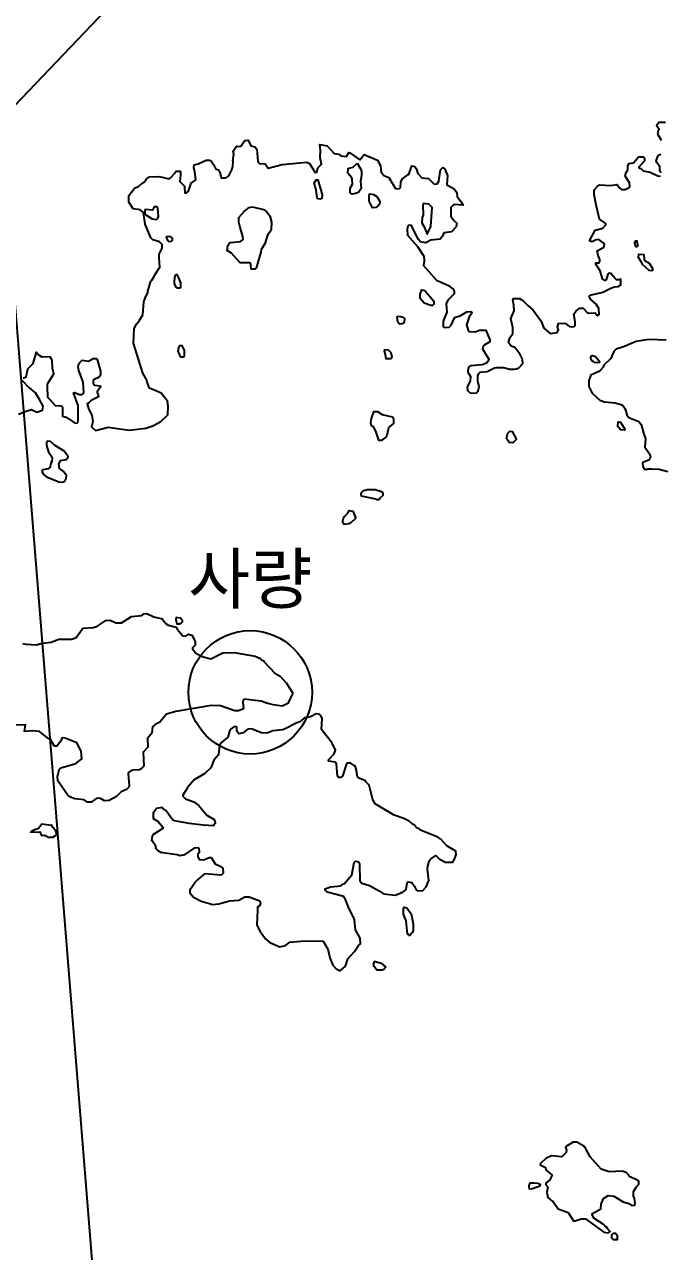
# Model space of a CAD drawing. Header units: millimetres. Extents: x -954552 to 1497340, y -301250 to 736091.
# Drawn here: x 307207 to 320072, y 139135 to 163973 of the extents above; entities that cross this region are included whole.
import ezdxf
from ezdxf.enums import TextEntityAlignment as Align

# ---------------------------------------------------------------- set-up
doc = ezdxf.new("R2010")
doc.units = ezdxf.units.MM
for name, color, linetype in [('2121', 7, 'Continuous'), ('2122', 7, 'Continuous'), ('AWS', 4, 'Continuous'), ('AWS명', 2, 'Continuous'), ('티센', 6, 'Continuous')]:
    doc.layers.add(name, color=color, linetype=linetype)
doc.styles.get("Standard").update_dxf_attribs({"font": ''})
doc.styles.get('Standard').set_extended_font_data('Gulim')

msp = doc.modelspace()

# ---------------------------------------------------------------- linework, layer by layer
at = {"layer": '2121', "color": 7}
for points in [[(320096, 161628), (320020, 161752), (320033, 161834), (320045, 161846), (319995, 161927), (320039, 161996), (320176, 161997)], [(307179, 156816), (307236, 156842), (307273, 157004), (307378, 157111), (307447, 157341), (307490, 157285), (307553, 157249), (307716, 157250), (307760, 157181), (307767, 157000), (307779, 156975), (307792, 156893), (307667, 156694), (307661, 156643), (307668, 156431), (307721, 156385), (307825, 156263), (307950, 156257), (307975, 156230), (307976, 156045), (308051, 156026), (308214, 155908), (308270, 155902), (308283, 155914), (308288, 155958), (308293, 156258), (308199, 156520), (308224, 156524), (308224, 156524), (308312, 156483), (308375, 156484), (308405, 156515), (308392, 156733), (308304, 156970), (308291, 157051), (308303, 157102), (308316, 157127), (308372, 157177), (308503, 157159), (308597, 157209), (308659, 157212), (308678, 157190), (308741, 156953), (308741, 156873), (308717, 156831), (308618, 156785), (308598, 156759), (308598, 156715), (308623, 156672), (308736, 156662), (308742, 156653), (308742, 156635), (308674, 156541), (308674, 156516), (308687, 156513), (308705, 156435), (308556, 156365), (308498, 156305), (308474, 156297), (308474, 156297), (308503, 156200), (308571, 156057), (308588, 155939), (308563, 155830), (308645, 155757), (308645, 155757), (308895, 155823), (309320, 155762), (309663, 155800), (309804, 155847), (309963, 155939), (310106, 156073), (310115, 156250), (310098, 156350), (309972, 156510), (309910, 156539), (309736, 156613), (309685, 156732), (309678, 156771), (309597, 156912), (309414, 157524), (309426, 157818), (309472, 157906), (309526, 157973), (309599, 158099), (309623, 158356), (309654, 158456), (309704, 158543), (309704, 158575), (309759, 158775), (309784, 158800), (309829, 158870), (309842, 158908), (309946, 159063), (309928, 159251), (309933, 159326), (309994, 159444), (309994, 159519), (309938, 159576), (309800, 159612), (309763, 159656), (309649, 159930), (309616, 160166), (309549, 160224), (309405, 160245), (309317, 160378), (309317, 160378), (309316, 160510), (309390, 160605), (309434, 160658), (309516, 160704), (309584, 160765), (309630, 160790), (309675, 160852), (309737, 160888), (309917, 160895), (309991, 160886), (310102, 160857), (310146, 160857), (310258, 160976), (310277, 161007), (310352, 161004), (310364, 160989), (310363, 160928), (310347, 160795), (310447, 160695), (310440, 160676), (310447, 160564), (310478, 160561), (310522, 160602), (310578, 160759), (310671, 160827), (310651, 160996), (310633, 161070), (310639, 161133), (310720, 161155), (310882, 161225), (310951, 161228), (310951, 161228), (310992, 161201), (311032, 161142), (311076, 161047), (311133, 161032), (311158, 160991), (311183, 160872), (311277, 160870), (311321, 160895), (311355, 160935), (311401, 161030), (311420, 161098), (311428, 161207), (311422, 161216), (311438, 161348), (311425, 161411), (311494, 161514), (311521, 161505), (311581, 161514), (311660, 161622), (311730, 161634), (311787, 161518), (311868, 161494), (311906, 161450), (311926, 161206), (311939, 161185), (311963, 161157), (312076, 161151), (312132, 161063), (312419, 161139), (312919, 161185), (312970, 161160), (312970, 161160), (313088, 160979), (313120, 160982), (313138, 161073), (313213, 161148), (313187, 161273), (313193, 161432), (313179, 161546), (313330, 161517), (313468, 161361), (313562, 161350), (313606, 161312), (313718, 161303), (313768, 161381), (313786, 161378), (313991, 161231), (314077, 161344), (314346, 161224), (314406, 161114), (314419, 160977), (314476, 160915), (314576, 160878), (314708, 160653), (314721, 160650), (314795, 160654), (314814, 160673), (314819, 160779), (314844, 160842), (314969, 160936), (314982, 160936), (315043, 161111), (315100, 161102), (315100, 161102), (315131, 161061), (315163, 160955), (315244, 160868), (315381, 160856), (315488, 160750), (315513, 160740), (315557, 160750), (315588, 160800), (315625, 161031), (315669, 161076), (315711, 161047), (315762, 160920), (315751, 160725), (315901, 160645), (315951, 160576), (315958, 160495), (316036, 160393), (316079, 160315), (315890, 160327), (315833, 160270), (315834, 160095), (315891, 160008), (315953, 159952), (315941, 159877), (315841, 159777), (315692, 159757), (315661, 159687), (315617, 159626), (315424, 159606), (315324, 159556), (315217, 159575), (315217, 159575), (315167, 159627), (315035, 159908), (314978, 159911), (314960, 159892), (314948, 159830), (314954, 159711), (315155, 159481), (315287, 159281), (315291, 159181), (315275, 159094), (315544, 158801), (315782, 158689), (315858, 158627), (315870, 158627), (315896, 158577), (315896, 158521), (315771, 158395), (315734, 158321), (315747, 158152), (315679, 157970), (315679, 157858), (315698, 157839), (315798, 157849), (315835, 157886), (315903, 158033), (315922, 158052), (316022, 158078), (316153, 158156), (316228, 158163), (316253, 158141), (316253, 158128), (316253, 158128), (316203, 158053), (316147, 157897), (316179, 157788), (316204, 157760), (316326, 157751), (316410, 157789), (316536, 157789), (316619, 157591), (316623, 157548), (316506, 157479), (316487, 157461), (316474, 157407), (316600, 157199), (316594, 157167), (316551, 157121), (316463, 157086), (316231, 157062), (316207, 157047), (316182, 157010), (316176, 156935), (316227, 156847), (316221, 156754), (316164, 156641), (316165, 156567), (316228, 156510), (316352, 156520), (316384, 156555), (316402, 156636), (316377, 156755), (316376, 156861), (316395, 156910), (316395, 156910), (316426, 156936), (316563, 156949), (316713, 157021), (316763, 157031), (316894, 157031), (317025, 156994), (317107, 156994), (317162, 157005), (317204, 157025), (317288, 157114), (317281, 157201), (317231, 157294), (317130, 157426), (317043, 157469), (316999, 157534), (317023, 157631), (317086, 157719), (317085, 157838), (317047, 158019), (317109, 158175), (317103, 158289), (317083, 158398), (317090, 158426), (317220, 158426), (317289, 158388), (317390, 158288), (317390, 158288), (317495, 158190), (317656, 157968), (317713, 157826), (317841, 157721), (317983, 157736), (318011, 157793), (317987, 157845), (318009, 157922), (318009, 157922), (318135, 157929), (318234, 157857), (318278, 157851), (318328, 157857), (318343, 157883), (318343, 157956), (318321, 158110), (318365, 158179), (318440, 158230), (318508, 158230), (318590, 158143), (318615, 158133), (318752, 158140), (318789, 158081), (318802, 158084), (318821, 158106), (318834, 158106), (318827, 158225), (318770, 158309), (318664, 158408), (318639, 158455), (318639, 158481), (318651, 158493), (318907, 158556), (319084, 158642), (319140, 158663), (319140, 158663), (319217, 158671), (319268, 158701), (319270, 158803), (319262, 158826), (319234, 158802), (319180, 158808), (319152, 158839), (319084, 158921), (319075, 158932), (319024, 158938), (319005, 158917), (318975, 158806), (318962, 158793), (318944, 158793), (318900, 158822), (318854, 158989), (318761, 159124), (318761, 159149), (318830, 159152), (318848, 159174), (318848, 159218), (318809, 159299), (318792, 159393), (318929, 159468), (318941, 159519), (318916, 159553), (318822, 159618), (318747, 159611), (318719, 159588), (318685, 159577), (318635, 159593), (318635, 159593), (318753, 159811), (318903, 159849), (318965, 159918), (318965, 159937), (318945, 159959), (318839, 160036), (318768, 160326), (318730, 160534), (318732, 160605), (318744, 160642), (318812, 160717), (318837, 160727), (319056, 160712), (319193, 160737), (319193, 160712), (319224, 160696), (319243, 160665), (319281, 160631), (319356, 160632), (319437, 160676), (319449, 160689), (319443, 160770), (319368, 160882), (319361, 160913), (319380, 160976), (319411, 161032), (319411, 161107), (319435, 161157), (319529, 161170), (319629, 161295), (319728, 161292), (319728, 161292), (319747, 161271), (319747, 161214), (319635, 161086), (319642, 161067), (319673, 161058), (319723, 161008), (319861, 160984), (320017, 160912), (320061, 160906), (320073, 160919)], [(320086, 160971), (320060, 161003), (320060, 161091), (319991, 161184), (319985, 161209), (320016, 161309), (320059, 161343), (320078, 161346)], [(320185, 157586), (319835, 157597), (319578, 157559), (319321, 157450), (319179, 157401), (319129, 157357), (319068, 157214), (318918, 157069), (318918, 157044), (318850, 156972), (318850, 156972), (318825, 156947), (318663, 156875), (318626, 156768), (318626, 156644), (318692, 156510), (318845, 156369), (318939, 156332), (319158, 156314), (319296, 156274), (319296, 156262), (319314, 156252), (319358, 156190), (319390, 156071), (319434, 156015), (319635, 155940), (319684, 155878), (319734, 155679), (319766, 155591), (319755, 155416), (319855, 155273), (319868, 155223), (319837, 155155), (319712, 155110), (319706, 155091), (319713, 155029), (319750, 154973), (319781, 154963), (319812, 154976), (319900, 154980), (320044, 154971), (320221, 154927)], [(307086, 156082), (307237, 156149), (307346, 156183), (307456, 156124), (307573, 156166), (307581, 156250), (307506, 156384), (307430, 156518), (307337, 156599), (307315, 156608), (307161, 156767)]]:
    msp.add_lwpolyline(points, dxfattribs=at)
at = {"layer": '2122', "color": 7}
for points in [[(313934, 161165), (314015, 161029), (314024, 160998), (314026, 160919), (314001, 160804), (314014, 160651), (313964, 160573), (313904, 160552), (313834, 160541), (313795, 160569), (313795, 160663), (313839, 160744), (313835, 160838), (313826, 160869), (313745, 160962), (313751, 161056), (313791, 161075), (313856, 161088), (313934, 161165), (313934, 161165)], [(313109, 160629), (313064, 160761), (313108, 160829), (313139, 160830), (313226, 160528), (313221, 160448), (313184, 160439), (313140, 160442), (313128, 160461), (313109, 160629), (313109, 160629)], [(314179, 160396), (314177, 160521), (314189, 160545), (314264, 160534), (314333, 160490), (314396, 160390), (314396, 160353), (314365, 160309), (314316, 160268), (314247, 160261), (314179, 160396), (314179, 160396)], [(309643, 160138), (309663, 160118), (309787, 160037), (309874, 160025), (309905, 160050), (309917, 160087), (309905, 160256), (309892, 160281), (309829, 160281), (309793, 160218), (309654, 160227), (309643, 160209), (309643, 160138), (309643, 160138)], [(315351, 159732), (315425, 159885), (315453, 160269), (315383, 160337), (315277, 160349), (315264, 160324), (315272, 160112), (315248, 160064), (315247, 159956), (315292, 159877), (315351, 159732), (315351, 159732)], [(310199, 159646), (310166, 159678), (310113, 159685), (310072, 159666), (310089, 159622), (310128, 159580), (310177, 159587), (310200, 159607), (310199, 159646), (310199, 159646)], [(319617, 159502), (319602, 159587), (319570, 159589), (319549, 159553), (319561, 159495), (319595, 159470), (319619, 159497), (319619, 159497)], [(319693, 159151), (319630, 159258), (319636, 159327), (319735, 159315), (319742, 159215), (319761, 159190), (319842, 159140), (319904, 159049), (319917, 159003), (319905, 158988), (319842, 158991), (319718, 159109), (319693, 159151), (319693, 159151)], [(310242, 158778), (310253, 158895), (310275, 158914), (310287, 158911), (310323, 158845), (310359, 158746), (310360, 158652), (310341, 158633), (310297, 158636), (310278, 158651), (310241, 158727), (310242, 158778), (310242, 158778)], [(315209, 158447), (315208, 158512), (315246, 158600), (315308, 158587), (315484, 158370), (315484, 158314), (315459, 158288), (315428, 158285), (315290, 158331), (315209, 158424), (315209, 158447), (315209, 158447)], [(314818, 158058), (314754, 158061), (314735, 158042), (314755, 157970), (314792, 157914), (314848, 157921), (314892, 157949), (314898, 158020), (314860, 158052), (314818, 158058), (314818, 158058)], [(310315, 157364), (310333, 157465), (310345, 157477), (310388, 157477), (310439, 157377), (310433, 157266), (310421, 157240), (310371, 157237), (310315, 157364), (310315, 157364)], [(314507, 157295), (314487, 157370), (314494, 157395), (314563, 157386), (314619, 157336), (314638, 157248), (314632, 157217), (314607, 157207), (314525, 157207), (314507, 157295), (314507, 157295)], [(318757, 157250), (318831, 157163), (318837, 157129), (318746, 157126), (318717, 157150), (318695, 157153), (318668, 157184), (318661, 157233), (318680, 157268), (318699, 157272), (318757, 157250), (318757, 157250)], [(314250, 155841), (314306, 155741), (314369, 155558), (314443, 155561), (314525, 155623), (314541, 155661), (314574, 155817), (314680, 155899), (314679, 155986), (314648, 156024), (314448, 156073), (314355, 156135), (314267, 156135), (314220, 155999), (314205, 155916), (314218, 155853), (314250, 155841), (314250, 155841)], [(316963, 155620), (316986, 155700), (317024, 155738), (317073, 155736), (317155, 155589), (317155, 155570), (317087, 155507), (317012, 155513), (316955, 155594), (316963, 155620), (316963, 155620)], [(319209, 155837), (319216, 155927), (319266, 155921), (319354, 155784), (319341, 155759), (319260, 155765), (319209, 155837), (319209, 155837)], [(307763, 155131), (307773, 155194), (307703, 155294), (307659, 155450), (307659, 155525), (307678, 155544), (307728, 155538), (307803, 155463), (308015, 155339), (308085, 155245), (308085, 155202), (308048, 155164), (307928, 155139), (307892, 155082), (307904, 154988), (308004, 154920), (308042, 154871), (308049, 154845), (308041, 154780), (308005, 154718), (307974, 154702), (307899, 154708), (307668, 154800), (307587, 154872), (307567, 154906), (307567, 154950), (307580, 154962), (307698, 154985), (307730, 155013), (307747, 155103), (307763, 155131), (307763, 155131)], [(314235, 154554), (314141, 154554), (314053, 154528), (314017, 154491), (314010, 154459), (314017, 154435), (314309, 154373), (314324, 154361), (314366, 154361), (314392, 154370), (314392, 154383), (314460, 154448), (314460, 154493), (314429, 154514), (314303, 154554), (314235, 154554), (314235, 154554)], [(313674, 154008), (313749, 154081), (313774, 154134), (313799, 154131), (313849, 154119), (313899, 153996), (313899, 153972), (313806, 153887), (313775, 153875), (313775, 153862), (313675, 153852), (313637, 153896), (313657, 153983), (313674, 154008), (313674, 154008)], [(307164, 151444), (307239, 151428), (307442, 151414), (307573, 151452), (307748, 151471), (307898, 151528), (308160, 151528), (308253, 151566), (308372, 151735), (308397, 151754), (308596, 151767), (308671, 151789), (308852, 151908), (308940, 151912), (309052, 151863), (309171, 151863), (309371, 151992), (309577, 152008), (309620, 152046), (309682, 152052), (309820, 151980), (309995, 151944), (309995, 151931), (310077, 151835), (310090, 151835), (310090, 151822), (310277, 151773), (310296, 151736), (310296, 151736), (310408, 151598), (310471, 151592), (310523, 151630), (310590, 151612), (310659, 151481), (310659, 151412), (310604, 151352), (310604, 151334), (310672, 151249), (310823, 151172), (310972, 151132), (311216, 151251), (311447, 151258), (311872, 151185), (311979, 151142), (312010, 151106), (312042, 151100), (312048, 151081), (312267, 150843), (312380, 150780), (312499, 150644), (312512, 150641), (312512, 150628), (312631, 150438), (312587, 150344), (312587, 150344), (312532, 150230), (312418, 150173), (312234, 150201), (312102, 150236)], [(310352, 151842), (310352, 151855), (310377, 151855), (310401, 151880), (310401, 151904), (310364, 151955), (310276, 151966), (310264, 151929), (310290, 151842), (310352, 151842), (310352, 151842)], [(312150, 150230), (312102, 150236), (311994, 150273), (311651, 150316), (311632, 150297), (311625, 150247), (311639, 150122), (311532, 150078), (311464, 150078), (311169, 150183), (310982, 150189), (310264, 150067), (310077, 150010), (309946, 149847), (309846, 149804), (309797, 149753), (309785, 149628), (309691, 149521), (309698, 149346), (309605, 149241), (309618, 148959), (309558, 148899), (309531, 148884), (309401, 148876), (309358, 148865), (309312, 148833), (309300, 148808), (309326, 148562), (309313, 148536), (309270, 148489), (309164, 148439), (309164, 148439), (309064, 148345), (308921, 148263), (308827, 148257), (308745, 148306), (308670, 148309), (308552, 148231), (308478, 148234), (308415, 148281), (308227, 148298), (308133, 148331), (308127, 148346), (308108, 148348), (308077, 148382), (307882, 148660), (307870, 148759), (307882, 148772), (307907, 148891), (307944, 148928), (308244, 149011), (308368, 149111), (308352, 149265), (308261, 149430), (308029, 149526), (307979, 149535), (307962, 149523), (307942, 149465), (307861, 149365), (307811, 149362), (307729, 149499), (307700, 149513), (307510, 149664), (307510, 149664), (307361, 149672), (307204, 149663), (307229, 149795), (307003, 149788)], [(314819, 146403), (314819, 146403), (314862, 146412), (314925, 146466), (314949, 146595), (314968, 146616), (315043, 146603), (315092, 146536), (315131, 146457), (315156, 146435), (315262, 146445), (315330, 146517), (315387, 146643), (315361, 146874), (315364, 146933), (315391, 147036), (315422, 147080), (315530, 147152), (315593, 147084), (315713, 147013), (315869, 147013), (315912, 147091), (315940, 147169), (315933, 147239), (315751, 147350), (315627, 147480), (315565, 147524), (315214, 147666), (315189, 147689), (315139, 147710), (315095, 147764), (315054, 147786), (314985, 147847), (314879, 147901), (314682, 147970), (314300, 148200), (314250, 148276), (314180, 148575), (314113, 148645), (314105, 148665), (313993, 148708), (313942, 148746), (313916, 148896), (313892, 148965), (313879, 148964), (313811, 149023), (313729, 149017), (313710, 148986), (313636, 148757), (313611, 148733), (313555, 148732), (313536, 148757), (313517, 149007), (313491, 149041), (313354, 149062), (313354, 149062), (313354, 149088), (313472, 149209), (313497, 149284), (313428, 149422), (313214, 149702), (313226, 149927), (313201, 149987), (313170, 150014), (313107, 150017), (312995, 149958), (312869, 149939), (312776, 149858), (312714, 149835), (312465, 149706), (312423, 149692), (312227, 149674), (312114, 149630), (312002, 149636), (311809, 149710), (311728, 149716), (311628, 149635), (311540, 149615), (311502, 149671), (311502, 149746), (311490, 149762), (311439, 149756), (311390, 149715), (311353, 149665), (311316, 149546), (311191, 149439), (311154, 149377), (311154, 149377), (311130, 149189), (311035, 149082), (310974, 148927), (310856, 148813), (310638, 148682), (310500, 148531), (310500, 148518), (310407, 148372), (310407, 148350), (310464, 148300), (310664, 148222), (310664, 148210), (310727, 148169), (310896, 147970), (311040, 147883), (311065, 147821), (311065, 147796), (311022, 147755), (310818, 147764), (310539, 147798), (310240, 147853), (310209, 147868), (310064, 148062), (309996, 148108), (309996, 148120), (309877, 148104), (309809, 148010), (309809, 147898), (309910, 147836), (310003, 147727), (310010, 147705), (310010, 147705), (309804, 147567), (309790, 147545), (309773, 147457), (309804, 147432), (309848, 147366), (309861, 147292), (309903, 147252), (309955, 147221), (310293, 147169), (310349, 147150), (310458, 147170), (310654, 147307), (310717, 147313), (310730, 147298), (310736, 147213), (310711, 147170), (310711, 147126), (310746, 147073), (310837, 147064), (310942, 147109), (310980, 147109), (311062, 146983), (311151, 146943), (311218, 146897), (311223, 146795), (311182, 146753), (310850, 146777), (310707, 146658), (310645, 146595), (310645, 146582), (310551, 146451), (310551, 146451), (310551, 146394), (310627, 146308), (310777, 146229), (311014, 146159), (311138, 146173), (311352, 146235), (311539, 146248), (311664, 146311), (311752, 146312), (311964, 146231), (311983, 146175), (311952, 146128), (311920, 146106), (311920, 146106), (311922, 146035), (311915, 145900), (311908, 145744), (311972, 145610), (312078, 145461), (312170, 145390), (312369, 145305), (312489, 145326), (312574, 145397), (312794, 145418), (313070, 145425), (313248, 145418), (313340, 145255), (313382, 145078), (313446, 144929), (313510, 144859), (313595, 144816), (313701, 144908), (313744, 145057), (313885, 145206), (313960, 145326), (313960, 145326), (314003, 145363), (313997, 145475), (313903, 145643), (313883, 145850), (313865, 145906), (313764, 146087), (313699, 146257), (313670, 146309), (313657, 146312), (313663, 146321), (313331, 146410), (313288, 146451), (313288, 146476), (313394, 146517), (313607, 146536), (313649, 146569), (313674, 146577), (313830, 146762), (313877, 147011), (313892, 147031), (313917, 147034), (313960, 147022), (313980, 146975), (313987, 146638), (314031, 146588), (314187, 146541), (314381, 146439), (314466, 146375), (314707, 146347), (314862, 146412)], [(307330, 147624), (307517, 147628), (307549, 147553), (307610, 147561), (307667, 147537), (307680, 147521), (307780, 147519), (307843, 147566), (307855, 147591), (307848, 147632), (307854, 147641), (307836, 147647), (307836, 147660), (307754, 147750), (307751, 147769), (307742, 147760), (307606, 147781), (307554, 147784), (307486, 147699), (307379, 147657), (307330, 147624), (307330, 147624)], [(314929, 145827), (314876, 145965), (314870, 146072), (314888, 146103), (314938, 146091), (315027, 145972), (315070, 145766), (315067, 145634), (315047, 145585), (315003, 145529), (314984, 145532), (314972, 145560), (314953, 145560), (314929, 145827), (314929, 145827)], [(314392, 144981), (314424, 144971), (314512, 144897), (314512, 144884), (314474, 144842), (314443, 144827), (314337, 144827), (314281, 144905), (314268, 144945), (314279, 144988), (314286, 145002), (314305, 145005), (314392, 144981), (314392, 144981)], [(318650, 141054), (318541, 141252), (318529, 141252), (318522, 141270), (318379, 141348), (318303, 141345), (318173, 141267), (318154, 141244), (318170, 141187), (318167, 141141), (318079, 141054), (317867, 141071), (317755, 141015), (317642, 140918), (317636, 140887), (317749, 140837), (317755, 140791), (317881, 140678), (317831, 140587), (317756, 140521), (317756, 140496), (317794, 140434), (317770, 140334), (317795, 140228), (317881, 140156), (317893, 140156), (318002, 139997), (318202, 139926), (318315, 139755), (318347, 139752), (318465, 139793), (318465, 139793), (318552, 139793), (318928, 139526), (319015, 139511), (319053, 139538), (319000, 139594), (319000, 139612), (318988, 139612), (318981, 139631), (318963, 139634), (318916, 139688), (318727, 139809), (318690, 139884), (318696, 139906), (318821, 139968), (318864, 140000), (318870, 140094), (318920, 140207), (319013, 140266), (319126, 140258), (319314, 140140), (319432, 140109), (319476, 140071), (319545, 140065), (319556, 140076), (319557, 140109), (319549, 140206), (319529, 140255), (319525, 140346), (319580, 140434), (319637, 140496), (319631, 140556), (319631, 140556), (319605, 140578), (319442, 140652), (319430, 140680), (319387, 140727), (319305, 140764), (319036, 140745), (318874, 140800), (318650, 141054), (318650, 141054)], [(317526, 140524), (317594, 140521), (317638, 140499), (317631, 140456), (317482, 140402), (317432, 140398), (317413, 140424), (317413, 140467), (317438, 140527), (317526, 140524), (317526, 140524)], [(319204, 139376), (319203, 139452), (319165, 139502), (319116, 139502), (319079, 139463), (319079, 139414), (319116, 139376), (319204, 139376), (319204, 139376)]]:
    msp.add_lwpolyline(points, dxfattribs=at)
msp.add_lwpolyline([(311816, 160285), (312041, 160226), (312104, 160187), (312167, 160101), (312205, 159971), (312199, 159833), (312186, 159795), (312124, 159708), (312069, 159532), (311994, 159420), (311987, 159367), (311895, 159038), (311870, 159022), (311789, 159019), (311782, 159119), (311764, 159147), (311570, 159150), (311395, 159343), (311307, 159399), (311319, 159499), (311356, 159549), (311375, 159562), (311575, 159581), (311631, 159618), (311622, 159683), (311561, 159894), (311561, 159894), (311545, 159971), (311545, 160069), (311654, 160195), (311748, 160269)], close=True, dxfattribs=at)
at = {"layer": 'AWS'}
msp.add_circle((311773, 150454), 1250, dxfattribs=at)
at = {"layer": '티센'}
for points in [[(319063, 174973), (306710, 162026)], [(306710, 162026), (309754, 124199)]]:
    msp.add_lwpolyline(points, dxfattribs=at)

# ---------------------------------------------------------------- texts
at = {"layer": 'AWS명'}
msp.add_text('사량', height=1000, dxfattribs=at).set_placement((311773, 151954), align=Align.BOTTOM_CENTER)

doc.saveas('drawing.dxf')
